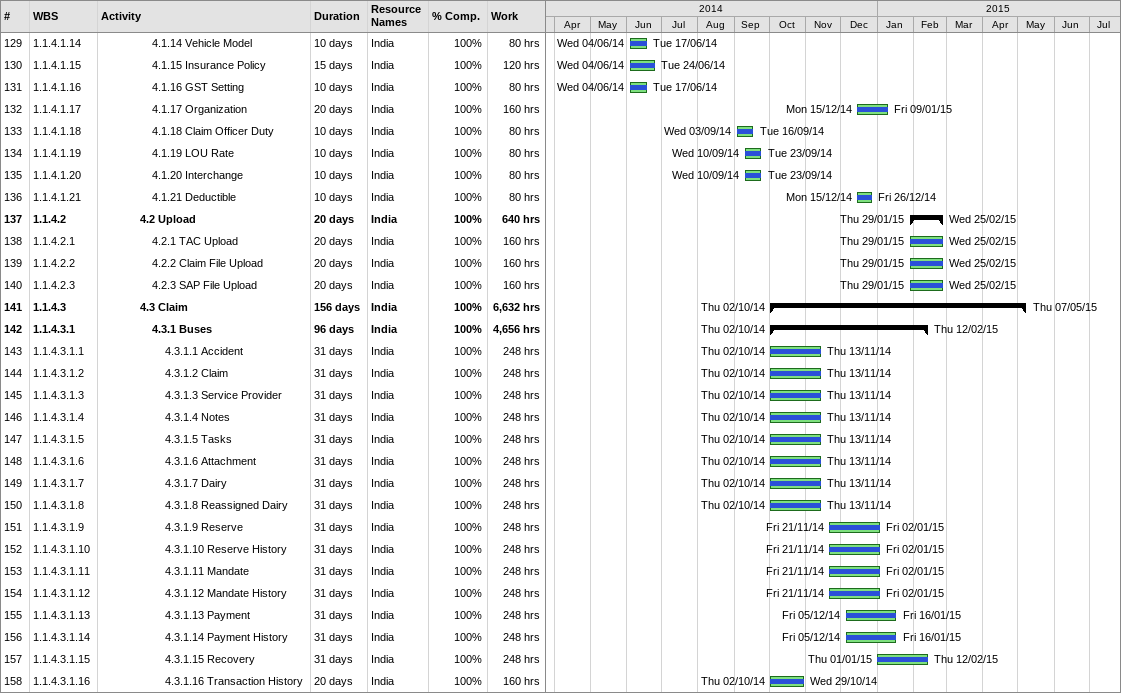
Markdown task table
| ID | WBS | Task | Duration | Start | Finish | Resources | % complete | Work (h) |
|---|---|---|---|---|---|---|---|---|
| 129 | 1.1.4.1.14 | 4.1.14 Vehicle Model | 10d | 2014-06-04 | 2014-06-17 | India | 100 | 80 |
| 130 | 1.1.4.1.15 | 4.1.15 Insurance Policy | 15d | 2014-06-04 | 2014-06-24 | India | 100 | 120 |
| 131 | 1.1.4.1.16 | 4.1.16 GST Setting | 10d | 2014-06-04 | 2014-06-17 | India | 100 | 80 |
| 132 | 1.1.4.1.17 | 4.1.17 Organization | 20d | 2014-12-15 | 2015-01-09 | India | 100 | 160 |
| 133 | 1.1.4.1.18 | 4.1.18 Claim Officer Duty | 10d | 2014-09-03 | 2014-09-16 | India | 100 | 80 |
| 134 | 1.1.4.1.19 | 4.1.19 LOU Rate | 10d | 2014-09-10 | 2014-09-23 | India | 100 | 80 |
| 135 | 1.1.4.1.20 | 4.1.20 Interchange | 10d | 2014-09-10 | 2014-09-23 | India | 100 | 80 |
| 136 | 1.1.4.1.21 | 4.1.21 Deductible | 10d | 2014-12-15 | 2014-12-26 | India | 100 | 80 |
| 137 | 1.1.4.2 | **4.2 Upload** | 20d | 2015-01-29 | 2015-02-25 | India | 100 | 640 |
| 138 | 1.1.4.2.1 | 4.2.1 TAC Upload | 20d | 2015-01-29 | 2015-02-25 | India | 100 | 160 |
| 139 | 1.1.4.2.2 | 4.2.2 Claim File Upload | 20d | 2015-01-29 | 2015-02-25 | India | 100 | 160 |
| 140 | 1.1.4.2.3 | 4.2.3 SAP File Upload | 20d | 2015-01-29 | 2015-02-25 | India | 100 | 160 |
| 141 | 1.1.4.3 | **4.3 Claim** | 156d | 2014-10-02 | 2015-05-07 | India | 100 | 6632 |
| 142 | 1.1.4.3.1 | **4.3.1 Buses** | 96d | 2014-10-02 | 2015-02-12 | India | 100 | 4656 |
| 143 | 1.1.4.3.1.1 | 4.3.1.1 Accident | 31d | 2014-10-02 | 2014-11-13 | India | 100 | 248 |
| 144 | 1.1.4.3.1.2 | 4.3.1.2 Claim | 31d | 2014-10-02 | 2014-11-13 | India | 100 | 248 |
| 145 | 1.1.4.3.1.3 | 4.3.1.3 Service Provider | 31d | 2014-10-02 | 2014-11-13 | India | 100 | 248 |
| 146 | 1.1.4.3.1.4 | 4.3.1.4 Notes | 31d | 2014-10-02 | 2014-11-13 | India | 100 | 248 |
| 147 | 1.1.4.3.1.5 | 4.3.1.5 Tasks | 31d | 2014-10-02 | 2014-11-13 | India | 100 | 248 |
| 148 | 1.1.4.3.1.6 | 4.3.1.6 Attachment | 31d | 2014-10-02 | 2014-11-13 | India | 100 | 248 |
| 149 | 1.1.4.3.1.7 | 4.3.1.7 Dairy | 31d | 2014-10-02 | 2014-11-13 | India | 100 | 248 |
| 150 | 1.1.4.3.1.8 | 4.3.1.8 Reassigned Dairy | 31d | 2014-10-02 | 2014-11-13 | India | 100 | 248 |
| 151 | 1.1.4.3.1.9 | 4.3.1.9 Reserve | 31d | 2014-11-21 | 2015-01-02 | India | 100 | 248 |
| 152 | 1.1.4.3.1.10 | 4.3.1.10 Reserve History | 31d | 2014-11-21 | 2015-01-02 | India | 100 | 248 |
| 153 | 1.1.4.3.1.11 | 4.3.1.11 Mandate | 31d | 2014-11-21 | 2015-01-02 | India | 100 | 248 |
| 154 | 1.1.4.3.1.12 | 4.3.1.12 Mandate History | 31d | 2014-11-21 | 2015-01-02 | India | 100 | 248 |
| 155 | 1.1.4.3.1.13 | 4.3.1.13 Payment | 31d | 2014-12-05 | 2015-01-16 | India | 100 | 248 |
| 156 | 1.1.4.3.1.14 | 4.3.1.14 Payment History | 31d | 2014-12-05 | 2015-01-16 | India | 100 | 248 |
| 157 | 1.1.4.3.1.15 | 4.3.1.15 Recovery | 31d | 2015-01-01 | 2015-02-12 | India | 100 | 248 |
| 158 | 1.1.4.3.1.16 | 4.3.1.16 Transaction History | 20d | 2014-10-02 | 2014-10-29 | India | 100 | 160 |
